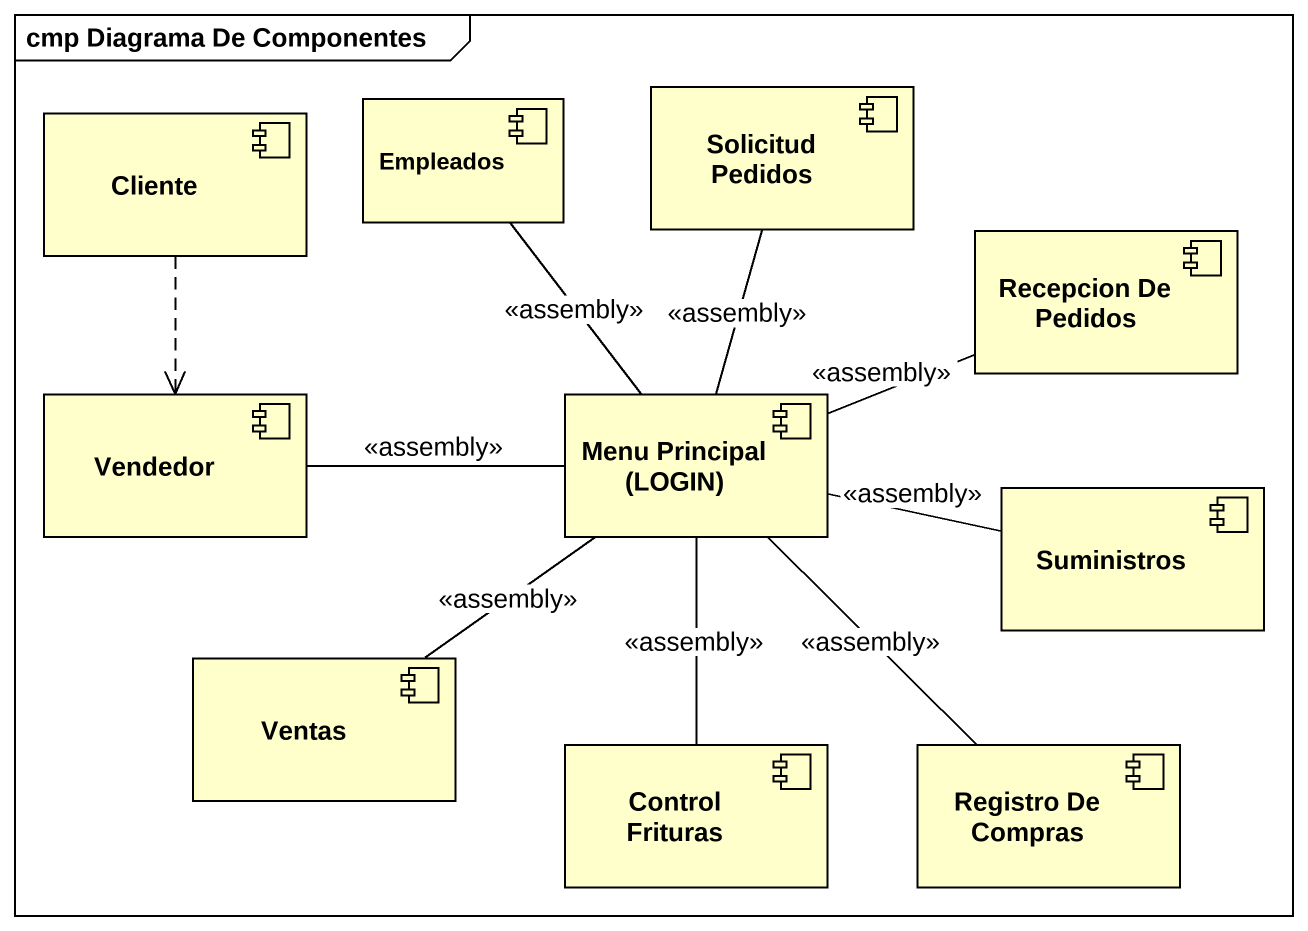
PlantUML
@startuml
mainframe cmp Diagrama De Componentes
component Cliente
component Empleados
component "Solicitud Pedidos" as Solicitud_Pedidos
component "Recepcion De Pedidos" as Recepcion_De_Pedidos
component Vendedor
component "Menu Principal (LOGIN)" as Menu_Principal_LOGIN
component Suministros
component Ventas
component "Control Frituras" as Control_Frituras
component "Registro De Compras" as Registro_De_Compras
Cliente ..> Vendedor
Vendedor -right- Menu_Principal_LOGIN : <<assembly>>
Menu_Principal_LOGIN -up- Empleados : <<assembly>>
Menu_Principal_LOGIN -up- Solicitud_Pedidos : <<assembly>>
Menu_Principal_LOGIN -right- Recepcion_De_Pedidos : <<assembly>>
Menu_Principal_LOGIN -right- Suministros : <<assembly>>
Menu_Principal_LOGIN -- Ventas : <<assembly>>
Menu_Principal_LOGIN -- Control_Frituras : <<assembly>>
Menu_Principal_LOGIN -- Registro_De_Compras : <<assembly>>
@enduml
